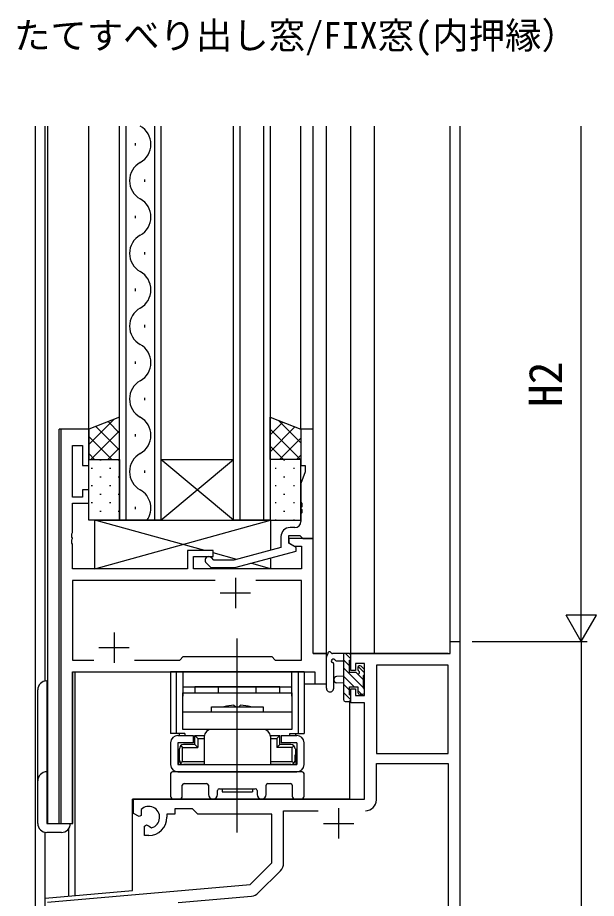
# Model space of a CAD drawing. Units: millimetres, scale not verified. Extents: x -793 to 793, y -564 to 564.
# Drawn here: x -359 to -263.6, y -168.1 to -22.8 of the extents above; entities that cross this region are included whole.
import ezdxf
from ezdxf.enums import TextEntityAlignment as Align

# ---------------------------------------------------------------- set-up
doc = ezdxf.new("R2010")
doc.units = ezdxf.units.MM
doc.header["$LTSCALE"] = 4
for name, color, linetype in [('0-1_USER1', 3, 'Continuous'), ('0-2_YKK_11', 7, 'Continuous'), ('0-3_YKK_12', 2, 'Continuous'), ('0-4_YKK_13', 4, 'Continuous'), ('0-6_YKK_D', 6, 'Continuous')]:
    doc.layers.add(name, color=color, linetype=linetype)
doc.styles.add('ＭＳ ゴシック', font='')
doc.styles.get('ＭＳ ゴシック').set_extended_font_data('MS Gothic')

msp = doc.modelspace()

# ---------------------------------------------------------------- linework, layer by layer
at = {"layer": '0-2_YKK_11'}
for p, q in [((-313.284, -106.909), (-314.084, -106.909)), ((-326.434, -115.639), (-349.954, -115.639)), ((-323.084, -115.209), (-323.084, -120.209)), ((-325.584, -117.709), (-320.584, -117.709)), ((-343.084, -124.209), (-343.084, -129.209)), ((-345.584, -126.709), (-340.584, -126.709)), ((-288.014, -144.209), (-288.014, -129.639)), ((-306.084, -153.209), (-306.084, -158.209)), ((-308.584, -155.709), (-303.584, -155.709)), ((-319.328, -167.183), (-315.681, -163.536)), ((-332.511, -168.759), (-320.444, -167.703))]:
    msp.add_line(p, q, dxfattribs=at)
for points in [[(-351.884, -90.709), (-351.884, -155.709), (-349.954, -155.709), (-349.954, -130.709), (-310.014, -130.709), (-310.014, -132.709), (-308.084, -132.709), (-308.084, -127.709), (-310.284, -127.709), (-310.284, -108.709), (-314.284, -108.709), (-314.284, -109.509), (-313.418, -110.009), (-312.214, -110.009), (-312.214, -113.709), (-329.984, -113.709), (-329.984, -111.709), (-326.784, -111.709), (-326.784, -110.709), (-330.984, -110.709), (-330.984, -113.709), (-349.954, -113.709), (-349.954, -109.667), (-350.074, -109.484), (-350.074, -108.934), (-349.954, -108.751), (-349.954, -108.667), (-350.074, -108.484), (-350.074, -107.934), (-349.954, -107.751), (-349.954, -102.909), (-347.284, -102.909), (-347.284, -100.709), (-348.284, -100.709), (-348.284, -101.909), (-349.954, -101.909), (-349.954, -93.409), (-348.284, -93.409), (-348.284, -96.709), (-347.284, -96.709)], [(-347.284, -96.709), (-347.284, -90.709), (-351.884, -90.709)], [(-310.284, -108.709), (-310.284, -90.709), (-312.284, -90.709), (-312.284, -96.709), (-311.584, -96.709), (-311.584, -97.709), (-312.284, -99.632), (-312.284, -102.751), (-312.164, -102.934), (-312.164, -103.484), (-312.284, -103.667), (-312.284, -103.751), (-312.164, -103.934), (-312.164, -104.484), (-312.284, -104.667), (-312.284, -105.909)], [(-327.908, -112.733), (-327.132, -113.509), (-323.187, -113.509), (-313.084, -110.802), (-313.084, -110.202), (-314.284, -109.509), (-314.284, -108.209), (-312.484, -108.209), (-312.284, -108.409), (-311.984, -108.709), (-310.284, -108.709)], [(-315.584, -108.409), (-315.584, -110.229), (-323.345, -112.309), (-326.635, -112.309), (-327.06, -111.885)], [(-326.434, -115.639), (-349.954, -115.639), (-349.954, -128.779), (-346.434, -128.779)], [(-339.733, -128.779), (-332.254, -128.779), (-331.684, -128.209), (-317.084, -128.209), (-316.514, -128.779), (-312.214, -128.779), (-312.214, -115.639), (-319.733, -115.639)], [(-286.084, -125.709), (-286.084, -225.709), (-314.284, -225.709), (-314.284, -224.909), (-312.846, -224.079), (-309.984, -224.079), (-309.984, -220.709), (-329.984, -220.709), (-329.984, -222.709), (-326.784, -222.709), (-326.784, -223.709), (-330.984, -223.709), (-330.984, -220.709), (-352.454, -220.709), (-352.454, -224.079), (-351.854, -224.079)], [(-338.648, -153.428), (-338.611, -153.887), (-338.634, -154.391), (-338.984, -154.594), (-339.884, -154.074), (-339.884, -151.709), (-301.784, -151.709), (-301.784, -135.809), (-304.084, -135.809), (-304.084, -133.509), (-303.284, -133.509), (-303.284, -134.609), (-301.784, -134.609), (-301.784, -129.339), (-303.284, -129.339), (-303.284, -130.509), (-304.084, -130.509), (-304.084, -127.709), (-287.714, -127.709), (-287.714, -125.709), (-286.084, -125.709)], [(-299.854, -151.839), (-299.854, -145.839), (-288.014, -145.839), (-288.014, -223.779), (-302.844, -223.779)], [(-354.084, -168.709), (-320.66, -165.785), (-317.084, -162.209), (-317.084, -154.209), (-329.284, -154.209), (-330.154, -153.339), (-333.084, -153.339), (-333.084, -154.209), (-334.384, -154.209), (-334.384, -154.709)], [(-315.154, -162.263), (-315.154, -153.639), (-309.434, -153.639)], [(-337.384, -157.709), (-338.084, -157.709), (-338.084, -156.152), (-337.734, -155.95), (-337.285, -156.183), (-336.907, -156.445)]]:
    msp.add_lwpolyline(points, dxfattribs=at)
msp.add_lwpolyline([(-288.014, -144.209), (-288.014, -129.639), (-299.854, -129.639), (-299.854, -144.209)], close=True, dxfattribs=at)
for centre, radius, start, end in [((-313.284, -105.909), 1, 270.00001, 359.99999), ((-314.084, -108.409), 1.5, 90.00001, 179.99999), ((-327.484, -112.309), 0.6, 44.99999, 225.00001), ((-301.654, -151.839), 1.8, 270.00001, 359.99999), ((-301.654, -151.839), 1.8, 270.00001, 359.99999), ((-337.384, -154.709), 1.8, 285.36688, 134.63312), ((-337.384, -154.709), 3, 270.00001, 359.99999), ((-316.954, -162.263), 1.8, 314.99999, 359.99998), ((-320.601, -165.91), 1.8, 275.00002, 315.00004)]:
    msp.add_arc(centre, radius, start, end, dxfattribs=at)
at = {"layer": '0-3_YKK_12'}
for p, q in [((-356.084, -40.709), (-356.084, -297.709)), ((-354.454, -132.227), (-354.454, -40.709)), ((-347.284, -90.709), (-347.284, -40.709)), ((-342.184, -105.709), (-342.184, -40.709)), ((-341.184, -40.709), (-341.184, -105.709)), ((-336.384, -105.709), (-336.384, -40.709)), ((-323.384, -105.709), (-323.384, -40.709)), ((-322.384, -40.709), (-322.384, -105.709)), ((-318.384, -105.709), (-318.384, -40.709)), ((-312.284, -90.709), (-312.284, -40.709)), ((-310.284, -127.709), (-310.284, -40.709)), ((-304.084, -127.709), (-304.084, -40.709)), ((-300.184, -127.709), (-300.184, -40.709)), ((-287.714, -126.009), (-287.714, -40.709)), ((-286.084, -40.709), (-286.084, -297.709)), ((-339.544, -43.909), (-339.544, -43.509)), ((-338.024, -49.909), (-338.024, -49.509)), ((-339.544, -55.909), (-339.544, -55.509)), ((-338.024, -61.909), (-338.024, -61.509)), ((-339.544, -67.909), (-339.544, -67.509)), ((-338.024, -73.909), (-338.024, -73.509)), ((-339.544, -79.909), (-339.544, -79.509)), ((-338.024, -85.909), (-338.024, -85.509)), ((-352.154, -155.709), (-352.154, -90.709)), ((-347.284, -90.709), (-352.154, -90.709)), ((-339.544, -91.909), (-339.544, -91.509)), ((-335.384, -95.709), (-323.384, -95.709)), ((-335.384, -105.709), (-323.384, -95.709)), ((-323.384, -105.709), (-335.384, -95.709)), ((-338.024, -97.909), (-338.024, -97.509)), ((-339.544, -103.909), (-339.544, -103.509)), ((-335.384, -105.709), (-323.384, -105.709)), ((-310.584, -108.709), (-310.284, -108.709)), ((-310.284, -127.709), (-308.084, -127.709)), ((-349.584, -130.709), (-349.584, -167.6)), ((-304.284, -135.592), (-304.284, -151.709)), ((-304.284, -151.709), (-340.084, -151.709)), ((-350.584, -156.615), (-350.584, -167.688)), ((-354.454, -297.709), (-354.454, -157.191))]:
    msp.add_line(p, q, dxfattribs=at)
for points in [[(-354.084, -40.709), (-354.084, -155.709), (-349.884, -155.709)], [(-335.384, -40.709), (-335.384, -105.709), (-342.184, -105.709)], [(-317.384, -40.709), (-317.384, -105.709), (-323.384, -105.709)], [(-311.783, -132.709), (-308.084, -132.709), (-308.084, -40.709)], [(-288.014, -127.709), (-304.284, -127.709), (-304.284, -127.726)], [(-349.884, -155.709), (-349.884, -130.709), (-312.584, -130.709)], [(-354.454, -168.026), (-340.084, -166.769), (-340.084, -151.709)]]:
    msp.add_lwpolyline(points, dxfattribs=at)
for centre, start, end in [((-340.461, -43.709), 299.20254, 60.79746), ((-337.107, -49.709), 119.20254, 240.79746), ((-340.461, -55.709), 299.20254, 60.79746), ((-337.107, -61.709), 119.20254, 240.79746), ((-340.461, -67.709), 299.20254, 60.79746), ((-337.107, -73.709), 119.20254, 240.79746), ((-340.461, -79.709), 299.20254, 60.79746), ((-337.107, -85.709), 119.20254, 240.79746), ((-340.461, -91.709), 299.20254, 60.79746), ((-337.107, -97.709), 119.20254, 240.79746), ((-340.461, -103.709), 324.41334, 60.79746)]:
    msp.add_arc(centre, 3.437, start, end, dxfattribs=at)
at = {"layer": '0-4_YKK_13'}
for p, q in [((-343.149, -89.087), (-347.284, -93.222)), ((-344.075, -89.451), (-342.184, -91.342)), ((-317.334, -88.728), (-317.384, -88.778)), ((-315.302, -89.525), (-317.384, -91.607)), ((-315.983, -89.258), (-312.284, -92.957)), ((-342.184, -90.951), (-346.942, -95.709)), ((-346.107, -90.247), (-342.184, -94.17)), ((-313.271, -90.322), (-317.384, -94.435)), ((-317.384, -90.686), (-312.361, -95.709)), ((-347.284, -91.899), (-343.473, -95.709)), ((-312.284, -92.163), (-315.829, -95.709)), ((-342.184, -93.779), (-344.114, -95.709)), ((-317.384, -93.514), (-315.189, -95.709)), ((-347.284, -94.727), (-346.302, -95.709)), ((-345.449, -95.73), (-345.249, -95.73)), ((-342.419, -95.73), (-342.219, -95.73)), ((-315.149, -95.73), (-314.949, -95.73)), ((-312.284, -94.992), (-313.001, -95.709)), ((-346.864, -97.145), (-346.664, -97.145)), ((-343.834, -97.145), (-343.634, -97.145)), ((-316.564, -97.145), (-316.364, -97.145)), ((-313.534, -97.145), (-313.334, -97.145)), ((-345.449, -98.56), (-345.249, -98.56)), ((-342.419, -98.56), (-342.219, -98.56)), ((-315.149, -98.56), (-314.949, -98.56)), ((-346.864, -99.975), (-346.664, -99.975)), ((-343.834, -99.975), (-343.634, -99.975)), ((-316.564, -99.975), (-316.364, -99.975)), ((-313.534, -99.975), (-313.334, -99.975)), ((-345.449, -101.39), (-345.249, -101.39)), ((-342.419, -101.39), (-342.219, -101.39)), ((-315.149, -101.39), (-314.949, -101.39)), ((-346.864, -102.805), (-346.664, -102.805)), ((-343.834, -102.805), (-343.634, -102.805)), ((-316.564, -102.805), (-316.364, -102.805)), ((-313.534, -102.805), (-313.334, -102.805)), ((-345.449, -104.22), (-345.249, -104.22)), ((-342.419, -104.22), (-342.219, -104.22)), ((-315.149, -104.22), (-314.949, -104.22)), ((-346.864, -105.635), (-346.664, -105.635)), ((-328.159, -110.709), (-346.284, -105.709)), ((-346.284, -113.709), (-317.284, -105.709)), ((-343.834, -105.635), (-343.634, -105.635)), ((-316.564, -105.635), (-316.364, -105.635)), ((-313.534, -105.635), (-313.334, -105.635)), ((-322.845, -112.175), (-326.784, -111.088)), ((-317.284, -113.709), (-320.56, -112.805)), ((-322.784, -157.209), (-322.784, -125.209)), ((-304.384, -127.709), (-307.064, -127.709)), ((-305.284, -127.709), (-305.284, -135.309)), ((-304.084, -128.578), (-304.953, -127.709)), ((-308.084, -133.437), (-308.084, -128.275)), ((-306.464, -128.909), (-305.284, -128.909)), ((-304.284, -129.725), (-305.284, -128.725)), ((-304.084, -128.609), (-304.084, -128.009)), ((-311.783, -130.709), (-333.783, -130.709)), ((-333.783, -130.709), (-333.783, -140.909)), ((-332.833, -130.709), (-332.833, -140.909)), ((-331.783, -130.709), (-331.783, -134.709)), ((-313.783, -134.709), (-313.783, -130.709)), ((-312.733, -130.709), (-312.733, -140.909)), ((-311.783, -130.709), (-311.783, -140.909)), ((-306.884, -133.437), (-306.881, -129.476)), ((-301.984, -133.372), (-305.284, -130.072)), ((-302.884, -130.009), (-302.884, -130.348)), ((-301.784, -130.878), (-302.828, -129.834)), ((-301.872, -130.297), (-302.372, -129.797)), ((-301.784, -131.109), (-301.784, -130.509)), ((-305.284, -131.409), (-306.428, -131.511)), ((-303.494, -133.209), (-305.284, -131.419)), ((-301.984, -132.025), (-302.963, -131.046)), ((-301.984, -133.409), (-301.984, -131.309)), ((-354.179, -132.209), (-354.179, -155.709)), ((-331.783, -133.209), (-313.783, -133.209)), ((-325.883, -134.209), (-325.883, -133.209)), ((-319.683, -134.209), (-319.683, -133.209)), ((-315.783, -134.209), (-315.783, -133.209)), ((-305.284, -132.609), (-306.428, -132.507)), ((-304.284, -133.766), (-305.284, -132.766)), ((-301.788, -133.568), (-301.943, -133.413)), ((-301.784, -134.109), (-301.784, -133.609)), ((-355.679, -155.709), (-355.679, -133.709)), ((-304.084, -135.313), (-305.284, -134.113)), ((-304.084, -135.309), (-304.084, -134.709)), ((-302.294, -134.409), (-302.884, -133.819)), ((-302.584, -134.409), (-302.084, -134.409)), ((-323.333, -136.209), (-323.033, -136.509)), ((-323.033, -136.509), (-322.533, -136.509)), ((-322.233, -136.209), (-322.533, -136.509)), ((-304.984, -135.609), (-304.384, -135.609)), ((-331.783, -137.309), (-313.783, -137.309)), ((-331.453, -140.909), (-333.783, -140.909)), ((-332.353, -140.909), (-332.353, -141.209)), ((-331.403, -141.209), (-331.403, -140.909)), ((-318.533, -140.209), (-327.033, -140.209)), ((-314.163, -140.909), (-314.163, -141.209)), ((-314.113, -140.909), (-311.783, -140.909)), ((-313.213, -140.909), (-313.213, -141.209)), ((-329.783, -141.209), (-328.233, -141.209)), ((-329.783, -142.709), (-329.783, -141.209)), ((-329.783, -141.209), (-329.283, -141.709)), ((-329.283, -141.709), (-329.283, -143.209)), ((-329.283, -141.709), (-328.233, -141.709)), ((-328.233, -141.409), (-328.233, -146.009)), ((-317.333, -141.209), (-315.783, -141.209)), ((-317.333, -141.409), (-317.333, -146.009)), ((-317.333, -141.709), (-316.283, -141.709)), ((-316.283, -141.709), (-315.783, -141.209)), ((-316.283, -141.709), (-316.283, -143.209)), ((-315.783, -142.709), (-315.783, -141.209)), ((-315.533, -141.209), (-315.533, -142.409)), ((-315.533, -141.209), (-312.983, -141.209)), ((-333.783, -142.409), (-333.783, -146.009)), ((-332.583, -142.409), (-332.583, -146.009)), ((-330.033, -142.409), (-332.583, -142.409)), ((-332.383, -143.409), (-332.333, -143.409)), ((-331.833, -143.209), (-332.128, -142.914)), ((-331.833, -145.509), (-331.833, -143.209)), ((-331.833, -143.209), (-329.283, -143.209)), ((-329.783, -142.709), (-331.633, -142.709)), ((-329.783, -142.709), (-329.283, -143.209)), ((-315.783, -142.709), (-316.283, -143.209)), ((-313.733, -143.209), (-316.283, -143.209)), ((-313.933, -142.709), (-315.783, -142.709)), ((-312.983, -142.409), (-315.533, -142.409)), ((-313.733, -143.209), (-313.439, -142.914)), ((-313.733, -145.509), (-313.733, -143.209)), ((-313.183, -143.409), (-313.233, -143.409)), ((-313.183, -143.409), (-313.183, -144.409)), ((-312.983, -142.409), (-312.983, -146.009)), ((-311.783, -146.009), (-311.783, -142.409)), ((-332.433, -146.009), (-332.433, -144.009)), ((-332.333, -145.309), (-332.333, -144.409)), ((-313.183, -144.409), (-313.233, -144.409)), ((-313.233, -145.309), (-313.233, -144.409)), ((-313.133, -144.009), (-313.133, -146.009)), ((-332.583, -146.009), (-312.983, -146.009)), ((-332.433, -146.009), (-330.483, -146.009)), ((-331.833, -145.509), (-332.128, -145.804)), ((-331.833, -145.509), (-328.233, -145.509)), ((-328.233, -146.009), (-331.633, -146.009)), ((-330.483, -146.009), (-315.083, -146.009)), ((-317.333, -145.509), (-313.733, -145.509)), ((-313.933, -146.009), (-317.333, -146.009)), ((-315.083, -146.009), (-313.133, -146.009)), ((-313.733, -145.509), (-313.439, -145.804)), ((-333.783, -147.509), (-333.783, -151.209)), ((-312.083, -147.209), (-333.483, -147.209)), ((-332.583, -147.209), (-312.983, -147.209)), ((-311.783, -151.209), (-311.783, -147.509)), ((-331.853, -151.209), (-331.853, -149.439)), ((-331.553, -149.139), (-327.833, -149.139)), ((-327.533, -149.439), (-327.533, -150.959)), ((-318.033, -150.959), (-318.033, -149.439)), ((-317.733, -149.139), (-314.013, -149.139)), ((-313.713, -149.439), (-313.713, -151.209)), ((-326.033, -150.959), (-326.033, -150.309)), ((-325.733, -150.009), (-319.833, -150.009)), ((-325.283, -150.009), (-320.283, -150.009)), ((-320.283, -150.009), (-320.283, -150.509)), ((-319.533, -150.309), (-319.533, -150.959)), ((-333.283, -151.709), (-332.353, -151.709)), ((-313.213, -151.709), (-312.283, -151.709)), ((-354.179, -155.709), (-350.279, -155.709)), ((-351.779, -157.209), (-354.179, -157.209))]:
    msp.add_line(p, q, dxfattribs=at)
for points in [[(-342.184, -95.709), (-342.184, -88.709), (-347.284, -90.709), (-347.284, -95.709)], [(-317.384, -95.709), (-317.384, -88.709), (-312.284, -90.709), (-312.284, -95.709)], [(-347.284, -95.709), (-342.184, -95.709), (-342.184, -105.709), (-347.284, -105.709)], [(-312.284, -95.709), (-317.384, -95.709), (-317.384, -105.709), (-312.284, -105.709)], [(-331.783, -134.209), (-313.783, -134.209), (-313.783, -140.209), (-331.783, -140.209)]]:
    msp.add_lwpolyline(points, close=True, dxfattribs=at)
for points in [[(-331.284, -113.709), (-346.284, -113.709), (-346.284, -105.709), (-317.284, -105.709), (-317.284, -110.685)], [(-317.284, -111.927), (-317.284, -113.709), (-329.684, -113.709)], [(-303.345, -130.809), (-304.284, -130.809), (-304.284, -128.809)], [(-315.783, -133.209), (-329.783, -133.209), (-329.783, -134.209)], [(-304.284, -134.509), (-304.284, -133.209), (-302.884, -133.209), (-302.884, -134.109)], [(-327.033, -137.309), (-327.033, -136.509), (-318.533, -136.509), (-318.533, -137.309)], [(-332.583, -141.209), (-330.033, -141.209), (-330.033, -142.409)], [(-332.383, -143.409), (-332.383, -144.409), (-332.333, -144.409)], [(-325.283, -150.009), (-325.283, -150.509), (-320.283, -150.509)]]:
    msp.add_lwpolyline(points, dxfattribs=at)
for centre, radius, start, end in [((-308.174, -127.819), 0.3, 310.52878, 10.52878), ((-307.584, -127.709), 0.3, 30, 190.52878), ((-307.064, -127.409), 0.3, 210, 270), ((-304.384, -128.009), 0.3, 0, 90), ((-307.784, -128.275), 0.3, 130.52878, 180), ((-306.984, -128.909), 0.3, 30, 250.81024), ((-307.181, -129.476), 0.3, 359.95977, 70.81024), ((-306.464, -128.609), 0.3, 210, 270), ((-304.284, -128.609), 0.2, 270, 0), ((-302.884, -130.809), 0.25, 213.05573, 56.94427), ((-302.584, -130.009), 0.3, 45, 180), ((-302.584, -130.348), 0.3, 180, 236.94427), ((-302.084, -130.509), 0.3, 0, 45), ((-306.384, -132.009), 0.5, 95.09207, 264.90793), ((-303.345, -131.109), 0.3, 33.05573, 90), ((-301.984, -131.109), 0.2, 270, 0), ((-354.179, -133.709), 1.5, 90, 180), ((-307.484, -133.437), 0.6, 179.95977, 359.95977), ((-301.984, -133.609), 0.2, 0, 90), ((-304.284, -134.709), 0.2, 0, 90), ((-302.584, -134.109), 0.3, 180, 270), ((-302.084, -134.109), 0.3, 270, 0), ((-322.783, -144.012), 7.823, 94.03607, 106.44467), ((-322.783, -144.012), 7.823, 73.55533, 85.96393), ((-304.984, -135.309), 0.3, 180, 270), ((-304.384, -135.309), 0.3, 270, 0), ((-327.033, -141.409), 1.2, 90, 180), ((-318.533, -141.409), 1.2, 0, 90), ((-332.583, -142.409), 1.2, 90, 180), ((-312.983, -142.409), 1.2, 0, 90), ((-331.633, -143.409), 0.7, 90, 180), ((-313.933, -143.409), 0.7, 0, 90), ((-332.583, -146.009), 1.2, 180, 270), ((-331.633, -145.309), 0.7, 180, 270), ((-313.933, -145.309), 0.7, 270, 0), ((-312.983, -146.009), 1.2, 270, 0), ((-354.179, -148.709), 1.5, 90, 180), ((-333.483, -147.509), 0.3, 90, 180), ((-312.083, -147.509), 0.3, 0, 90), ((-331.553, -149.439), 0.3, 90, 180), ((-327.833, -149.439), 0.3, 0, 90), ((-317.733, -149.439), 0.3, 90, 180), ((-314.013, -149.439), 0.3, 0, 90), ((-326.783, -150.959), 0.75, 180, 0), ((-325.733, -150.309), 0.3, 90, 180), ((-319.833, -150.309), 0.3, 360, 90), ((-318.783, -150.959), 0.75, 180, 0), ((-333.283, -151.209), 0.5, 180, 270), ((-332.353, -151.209), 0.5, 270, 360), ((-313.213, -151.209), 0.5, 180, 270), ((-312.283, -151.209), 0.5, 270, 0), ((-354.179, -155.709), 1.5, 180, 270), ((-351.779, -155.709), 1.5, 270, 0)]:
    msp.add_arc(centre, radius, start, end, dxfattribs=at)
at = {"layer": '0-6_YKK_D'}
for p, q in [((-266.084, -120.709), (-266.084, -40.709)), ((-266.084, -125.709), (-266.084, -117.049)), ((-266.084, -125.709), (-268.584, -121.379)), ((-263.584, -121.379), (-268.584, -121.379)), ((-266.084, -125.709), (-263.584, -121.379)), ((-284.084, -125.709), (-265.084, -125.709)), ((-283.084, -125.709), (-265.084, -125.709)), ((-266.084, -125.709), (-266.084, -225.709))]:
    msp.add_line(p, q, dxfattribs=at)

# ---------------------------------------------------------------- texts
at = {"layer": '0-1_USER1', "style": 'ＭＳ ゴシック'}
msp.add_text('たてすべり出し窓/FIX窓(内押縁）', height=4.399, dxfattribs=at).set_placement((-359.603, -29.266), align=Align.BOTTOM_LEFT)
at = {"layer": '0-6_YKK_D', "style": 'ＭＳ ゴシック'}
msp.add_text('H2', height=5.499, rotation=90, dxfattribs=at).set_placement((-267.584, -87.037), align=Align.BOTTOM_LEFT)

doc.saveas('drawing.dxf')
